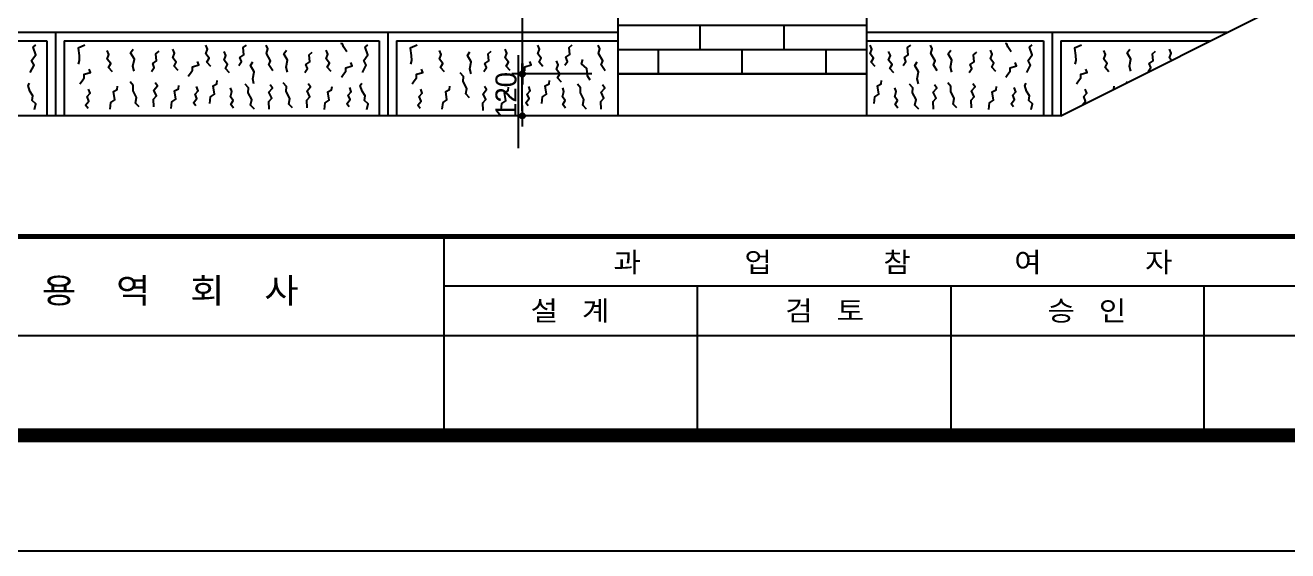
# Model space of a CAD drawing. Extents: x 206170 to 218785, y -171230 to -162320.
# Drawn here: x 210436 to 214047, y -171230 to -169727 of the extents above; entities that cross this region are included whole.
import ezdxf

# ---------------------------------------------------------------- set-up
doc = ezdxf.new("R2010")
doc.units = 0
doc.header["$LTSCALE"] = 50
doc.header["$MEASUREMENT"] = 0
doc.header["$PDMODE"] = 35
doc.header["$PDSIZE"] = -10
doc.layers.get('0').update_dxf_attribs({"linetype": 'CONTINUOUS'})
doc.layers.get('DEFPOINTS').update_dxf_attribs({"linetype": 'CONTINUOUS'})
for name, color, linetype in [('COR', 4, 'CONTINUOUS'), ('DIM', 7, 'CONTINUOUS'), ('h', 5, 'CONTINUOUS'), ('HAT', 5, 'CONTINUOUS'), ('W-2', 2, 'CONTINUOUS'), ('WAL', 3, 'CONTINUOUS'), ('WID', 4, 'CONTINUOUS')]:
    doc.layers.add(name, color=color, linetype=linetype)
doc.styles.add('HY울릉도M', font='HYWULM_0.TTF')
doc.styles.add('현창', font='HYWULM_0.TTF')
doc.dimstyles.new('ISO-25', dxfattribs={"dimscale": 20, "dimtxt": 4, "dimasz": 1, "dimexe": 2, "dimexo": 5, "dimtad": 1, "dimlunit": 6, "dimtxsty": '현창', "dimblk": 'DIMDOT', "dimcen": 2.5, "dimadec": 0, "dimazin": 0, "dimtfac": 1, "dimtmove": 0, "dimatfit": 3, "dimldrblk": 'DIMDOT', "dimfxl": 1, "dimarcsym": 0})

# ---------------------------------------------------------------- blocks, each defined once
blk = doc.blocks.new('20')
at = {"layer": 'COR', "linetype": 'Continuous'}
for p, q in [((262847, -53606), (262847, -57398)), ((282175, -54554), (262847, -54554)), ((308324, -55502), (230424, -55502)), ((308324, -55502), (230424, -55502))]:
    blk.add_line(p, q, dxfattribs=at)
at = {"layer": 'COR'}
for p, q in [((267679, -54554), (267679, -57398)), ((272511, -54554), (272511, -57398)), ((277343, -57398), (277343, -54554))]:
    blk.add_line(p, q, dxfattribs=at)
at = {"layer": 'COR', "linetype": 'Continuous', "const_width": 270}
blk.add_lwpolyline([(230424, -2398), (230424, -57398), (308324, -57398), (308324, -2398)], close=True, dxfattribs=at)
at = {"layer": 'COR', "linetype": 'Continuous', "const_width": 94.8}
blk.add_lwpolyline([(308324, -53606), (230424, -53606)], dxfattribs=at)
at = {"layer": 'HAT'}
blk.add_line((226424, -59598), (310524, -59598), dxfattribs=at)
at = {"layer": 'WAL', "linetype": 'Continuous', "style": 'HY울릉도M', "width": 1.1}
for s, height, p in [('과             업              참             여             자', 379.48, (266081, -54287)), ('용    역    회    사', 474.35, (255184, -54873)), ('설   계', 379.5, (264501, -55211)), ('검   토', 379.5, (269356, -55211)), ('승   인', 379.5, (274355, -55211))]:
    blk.add_text(s, height=height, dxfattribs=at).set_placement(p)
blk = doc.blocks.new('DIMDOT')
at = {"linetype": 'Continuous'}
blk.add_line((-2, 0), (2, 0), dxfattribs=at)
for radius in [0.5, 0.25]:
    blk.add_circle((0, 0), radius, dxfattribs=at)
blk = doc.blocks.new('*D23')
at = {"color": 0, "lineweight": -2}
for p, q in [((212056.8, -168755.9), (211828, -168755.9)), ((211858, -169850.9), (211858, -168770.9)), ((212056.8, -169865.9), (211828, -169865.9))]:
    blk.add_line(p, q, dxfattribs=at)
at = {"layer": 'DEFPOINTS', "color": 0}
for p in [(211858, -168755.9), (212131.8, -168755.9), (212131.8, -169865.9)]:
    blk.add_point(p, dxfattribs=at)
at = {"color": 0, "lineweight": -2, "xscale": 15, "yscale": 15, "zscale": 15}
for p, rotation in [((211858, -168755.9), 90), ((211858, -169865.9), 270)]:
    blk.add_blockref('DIMDOT', p, dxfattribs=dict(at, rotation=rotation))
at = {"color": 0, "insert": (211807.2, -169254.6), "char_height": 60, "attachment_point": 5, "rotation": 90, "style": '현창'}
blk.add_mtext('1,110', dxfattribs=at)
blk = doc.blocks.new('*D24')
at = {"color": 0, "lineweight": -2}
for p, q in [((212056.8, -169865.9), (211827.6, -169865.9)), ((211857.6, -169970.9), (211857.6, -169880.9)), ((212056.8, -169985.9), (211827.6, -169985.9))]:
    blk.add_line(p, q, dxfattribs=at)
at = {"layer": 'DEFPOINTS', "color": 0}
for p in [(211857.6, -169865.9), (212131.8, -169865.9), (212131.8, -169985.9)]:
    blk.add_point(p, dxfattribs=at)
at = {"color": 0, "lineweight": -2, "xscale": 15, "yscale": 15, "zscale": 15}
for p, rotation in [((211857.6, -169865.9), 90), ((211857.6, -169985.9), 270)]:
    blk.add_blockref('DIMDOT', p, dxfattribs=dict(at, rotation=rotation))
at = {"color": 0, "insert": (211811.4, -169925.9), "char_height": 60, "attachment_point": 5, "rotation": 90, "style": '현창'}
blk.add_mtext('120', dxfattribs=at)
blk = doc.blocks.new('*D35')
at = {"color": 0, "lineweight": -2}
for p, q in [((209598, -169670.9), (209598, -169535.9)), ((210523, -169670.9), (210523, -169535.9)), ((210508, -169565.9), (209613, -169565.9))]:
    blk.add_line(p, q, dxfattribs=at)
at = {"layer": 'DEFPOINTS', "color": 0}
for p in [(209598, -169565.9), (209598, -169745.9), (210523, -169745.9)]:
    blk.add_point(p, dxfattribs=at)
at = {"color": 0, "lineweight": -2, "xscale": 15, "yscale": 15, "zscale": 15, "rotation": 180}
blk.add_blockref('DIMDOT', (209598, -169565.9), dxfattribs=at)
at = {"color": 0, "lineweight": -2, "xscale": 15, "yscale": 15, "zscale": 15}
blk.add_blockref('DIMDOT', (210523, -169565.9), dxfattribs=at)
at = {"color": 0, "insert": (210060.5, -169519.7), "char_height": 60, "attachment_point": 5, "style": '현창'}
blk.add_mtext('925', dxfattribs=at)
blk = doc.blocks.new('*D36')
at = {"color": 0, "lineweight": -2}
for p, q in [((210523, -169670.9), (210523, -169535.9)), ((211473, -169670.9), (211473, -169535.9)), ((211458, -169565.9), (210538, -169565.9))]:
    blk.add_line(p, q, dxfattribs=at)
at = {"layer": 'DEFPOINTS', "color": 0}
for p in [(210523, -169565.9), (210523, -169745.9), (211473, -169745.9)]:
    blk.add_point(p, dxfattribs=at)
at = {"color": 0, "lineweight": -2, "xscale": 15, "yscale": 15, "zscale": 15, "rotation": 180}
blk.add_blockref('DIMDOT', (210523, -169565.9), dxfattribs=at)
at = {"color": 0, "lineweight": -2, "xscale": 15, "yscale": 15, "zscale": 15}
blk.add_blockref('DIMDOT', (211473, -169565.9), dxfattribs=at)
at = {"color": 0, "insert": (210998, -169519.6), "char_height": 60, "attachment_point": 5, "style": '현창'}
blk.add_mtext('950', dxfattribs=at)
blk = doc.blocks.new('*D37')
at = {"color": 0, "lineweight": -2}
for p, q in [((211473.8, -169670.9), (211473.8, -169535.9)), ((212131.8, -169670.9), (212131.8, -169535.9)), ((212116.8, -169565.9), (211488.8, -169565.9))]:
    blk.add_line(p, q, dxfattribs=at)
at = {"layer": 'DEFPOINTS', "color": 0}
for p in [(211473.8, -169565.9), (211473.8, -169745.9), (212131.8, -169745.9)]:
    blk.add_point(p, dxfattribs=at)
at = {"color": 0, "lineweight": -2, "xscale": 15, "yscale": 15, "zscale": 15, "rotation": 180}
blk.add_blockref('DIMDOT', (211473.8, -169565.9), dxfattribs=at)
at = {"color": 0, "lineweight": -2, "xscale": 15, "yscale": 15, "zscale": 15}
blk.add_blockref('DIMDOT', (212131.8, -169565.9), dxfattribs=at)
at = {"color": 0, "insert": (211802.4, -169519.6), "char_height": 60, "attachment_point": 5, "style": '현창'}
blk.add_mtext('658', dxfattribs=at)
blk = doc.blocks.new('*D38')
at = {"color": 0, "lineweight": -2}
for p, q in [((212841.8, -169670.9), (212841.8, -169535.9)), ((213372.8, -169670.9), (213372.8, -169535.9)), ((213357.8, -169565.9), (212856.8, -169565.9))]:
    blk.add_line(p, q, dxfattribs=at)
at = {"layer": 'DEFPOINTS', "color": 0}
for p in [(212841.8, -169565.9), (212841.8, -169745.9), (213372.8, -169745.9)]:
    blk.add_point(p, dxfattribs=at)
at = {"color": 0, "lineweight": -2, "xscale": 15, "yscale": 15, "zscale": 15, "rotation": 180}
blk.add_blockref('DIMDOT', (212841.8, -169565.9), dxfattribs=at)
at = {"color": 0, "lineweight": -2, "xscale": 15, "yscale": 15, "zscale": 15}
blk.add_blockref('DIMDOT', (213372.8, -169565.9), dxfattribs=at)
at = {"color": 0, "insert": (213107.4, -169519.7), "char_height": 60, "attachment_point": 5, "style": '현창'}
blk.add_mtext('531', dxfattribs=at)

msp = doc.modelspace()

# ---------------------------------------------------------------- linework, layer by layer
at = {"layer": 'DIM'}
msp.add_line((211846.139, -169812.464), (211846.139, -170078.178), dxfattribs=at)
at = {"layer": 'h'}
for p, q in [((212841.822, -169727.137), (212131.822, -169727.137)), ((212366.822, -169796.512), (212366.822, -169727.137)), ((212606.822, -169796.512), (212606.822, -169727.137)), ((212841.822, -169796.512), (212131.822, -169796.512)), ((212246.822, -169864.733), (212246.822, -169796.512)), ((212486.822, -169864.733), (212486.822, -169796.512)), ((212726.822, -169864.733), (212726.822, -169796.512))]:
    msp.add_line(p, q, dxfattribs=at)
for points in [[(210450.787, -169861.712), (210461.382, -169841.012), (210454.158, -169827.052), (210466.198, -169811.647), (210458.493, -169789.021), (210466.198, -169782.763)], [(210606.721, -169783.43), (210587.329, -169792.045), (210590.022, -169813.044), (210590.561, -169827.582), (210587.868, -169838.351)], [(210747.923, -169857.736), (210744.297, -169843.618), (210748.234, -169823.405), (210737.689, -169805.508), (210744.691, -169794.738)], [(210873.177, -169855.667), (210861.865, -169843.283), (210868.329, -169831.975), (210858.633, -169819.591), (210863.48, -169806.13), (210858.633, -169794.823)], [(210966.897, -169844.358), (210955.585, -169831.974), (210962.049, -169820.666), (210952.353, -169808.282), (210957.201, -169794.821), (210952.353, -169783.514)], [(211047.309, -169841.365), (211054.939, -169830.18), (211050.361, -169818.486), (211061.551, -169810.86), (211059.517, -169790.523), (211068.672, -169783.405)], [(211144.498, -169856.905), (211133.278, -169840.253), (211138.038, -169828.359), (211125.799, -169807.289), (211129.879, -169793.695), (211124.779, -169783.499)], [(211186.174, -169860.546), (211182.548, -169846.428), (211186.485, -169826.215), (211175.94, -169808.318), (211182.942, -169797.549)], [(211311.428, -169858.477), (211300.116, -169846.093), (211306.58, -169834.785), (211296.884, -169822.401), (211301.731, -169808.94), (211296.884, -169797.633)], [(211356.086, -169802.236), (211346.527, -169788.155), (211343.508, -169780.109), (211339.231, -169778.349)], [(211400.787, -169861.712), (211411.382, -169841.012), (211404.158, -169827.052), (211416.198, -169811.647), (211408.493, -169789.021), (211416.198, -169782.763)], [(211556.721, -169783.43), (211537.329, -169792.045), (211540.022, -169813.044), (211540.561, -169827.582), (211537.868, -169838.351)], [(211823.177, -169855.667), (211811.865, -169843.283), (211818.329, -169831.975), (211808.633, -169819.591), (211813.48, -169806.13), (211808.633, -169794.823)], [(211916.897, -169844.358), (211905.585, -169831.974), (211912.049, -169820.666), (211902.353, -169808.282), (211907.201, -169794.821), (211902.353, -169783.514)], [(211979.101, -169840.979), (211986.731, -169829.793), (211982.153, -169818.099), (211993.343, -169810.473), (211991.309, -169790.136), (212000.464, -169783.018)], [(212094.498, -169856.905), (212083.278, -169840.253), (212088.038, -169828.359), (212075.799, -169807.289), (212079.879, -169793.695), (212074.779, -169783.499)], [(212866.897, -169844.358), (212855.585, -169831.974), (212862.049, -169820.666), (212852.353, -169808.282), (212857.201, -169794.821), (212852.353, -169783.514)], [(212947.309, -169841.365), (212954.939, -169830.18), (212950.361, -169818.486), (212961.551, -169810.86), (212959.517, -169790.523), (212968.672, -169783.405)], [(213044.498, -169856.905), (213033.278, -169840.253), (213038.038, -169828.359), (213025.799, -169807.289), (213029.879, -169793.695), (213024.779, -169783.499)], [(213086.174, -169860.546), (213082.548, -169846.428), (213086.485, -169826.215), (213075.94, -169808.318), (213082.942, -169797.549)], [(213211.428, -169858.477), (213200.116, -169846.093), (213206.58, -169834.785), (213196.884, -169822.401), (213201.731, -169808.94), (213196.884, -169797.633)], [(213256.086, -169802.236), (213246.527, -169788.155), (213243.508, -169780.109), (213239.231, -169778.349)], [(213300.787, -169861.712), (213311.382, -169841.012), (213304.158, -169827.052), (213316.198, -169811.647), (213308.493, -169789.021), (213316.198, -169782.763)], [(213456.721, -169783.43), (213437.329, -169792.045), (213440.022, -169813.044), (213440.561, -169827.582), (213437.868, -169838.351)], [(213597.923, -169857.736), (213594.297, -169843.618), (213598.234, -169823.405), (213587.689, -169805.508), (213594.691, -169794.738)], [(213714.451, -169827.022), (213708.633, -169819.591), (213713.48, -169806.13), (213708.633, -169794.823)], [(210685.452, -169859.878), (210674.14, -169847.494), (210680.604, -169836.186), (210670.907, -169823.802), (210675.755, -169810.341), (210670.907, -169799.034)], [(210797.618, -169858.844), (210805.247, -169847.659), (210800.67, -169835.965), (210811.86, -169828.339), (210809.825, -169808.002), (210818.981, -169800.883)], [(210902.49, -169872.556), (210908.415, -169863.402), (210914.879, -169854.787), (210914.879, -169845.096), (210932.655, -169839.711), (210928.884, -169830.019)], [(211019.974, -169862.708), (211008.662, -169850.324), (211015.126, -169839.016), (211005.43, -169826.632), (211010.278, -169813.171), (211005.43, -169801.864)], [(211090.404, -169893.8), (211086.778, -169879.682), (211090.715, -169859.469), (211080.169, -169841.571), (211087.172, -169830.802)], [(211235.869, -169861.654), (211243.498, -169850.469), (211238.921, -169838.775), (211250.111, -169831.149), (211248.076, -169810.812), (211257.232, -169803.693)], [(211340.741, -169875.366), (211346.666, -169866.213), (211353.13, -169857.597), (211353.13, -169847.906), (211370.906, -169842.521), (211367.135, -169832.829)], [(211635.452, -169859.878), (211624.14, -169847.494), (211630.604, -169836.186), (211620.907, -169823.802), (211625.755, -169810.341), (211620.907, -169799.034)], [(211711.25, -169865.506), (211707.624, -169851.388), (211711.561, -169831.176), (211701.015, -169813.278), (211708.018, -169802.509)], [(211747.618, -169858.844), (211755.247, -169847.659), (211750.67, -169835.965), (211761.86, -169828.339), (211759.825, -169808.002), (211768.981, -169800.883)], [(211852.49, -169872.556), (211858.415, -169863.402), (211864.879, -169854.787), (211864.879, -169845.096), (211882.655, -169839.711), (211878.884, -169830.019)], [(211969.974, -169889.428), (211958.662, -169877.044), (211965.126, -169865.736), (211955.43, -169853.352), (211960.278, -169839.891), (211955.43, -169828.584)], [(212051.817, -169883.679), (212044.331, -169871.172), (212042.366, -169850.673), (212027.172, -169836.507), (212030.828, -169824.193)], [(212919.974, -169862.708), (212908.662, -169850.324), (212915.126, -169839.016), (212905.43, -169826.632), (212910.278, -169813.171), (212905.43, -169801.864)], [(212990.404, -169893.8), (212986.778, -169879.682), (212990.715, -169859.469), (212980.169, -169841.571), (212987.172, -169830.802)], [(213135.869, -169861.654), (213143.498, -169850.469), (213138.921, -169838.775), (213150.111, -169831.149), (213148.076, -169810.812), (213157.232, -169803.693)], [(213240.741, -169875.366), (213246.666, -169866.213), (213253.13, -169857.597), (213253.13, -169847.906), (213270.906, -169842.521), (213267.135, -169832.829)], [(213535.452, -169859.878), (213524.14, -169847.494), (213530.604, -169836.186), (213520.907, -169823.802), (213525.755, -169810.341), (213520.907, -169799.034)], [(213647.618, -169858.844), (213655.247, -169847.659), (213650.67, -169835.965), (213661.86, -169828.339), (213659.825, -169808.002), (213668.981, -169800.883)], [(210592.716, -169894.348), (210598.641, -169885.195), (210605.105, -169876.58), (210605.105, -169866.888), (210622.881, -169861.503), (210619.11, -169851.812)], [(211542.716, -169894.348), (211548.641, -169885.195), (211555.105, -169876.58), (211555.105, -169866.888), (211572.881, -169861.503), (211569.11, -169851.812)], [(211706.771, -169933.942), (211695.998, -169923.173), (211699.23, -169907.02), (211688.995, -169887.636), (211689.534, -169873.099), (211680.376, -169862.33)], [(213442.716, -169894.348), (213448.641, -169885.195), (213455.105, -169876.58), (213455.105, -169866.888), (213472.881, -169861.503), (213469.11, -169851.812)], [(210462.827, -169967.62), (210466.68, -169951.734), (210456.085, -169942.106), (210458.011, -169928.627), (210449.823, -169914.666), (210444.526, -169898.78), (210448.86, -169892.041)], [(210678.903, -169967.037), (210681.058, -169947.654), (210692.37, -169940.115), (210688.6, -169916.424), (210699.373, -169910.501), (210700.451, -169900.809)], [(210762.323, -169960.027), (210751.55, -169949.259), (210754.782, -169933.106), (210744.547, -169913.722), (210745.086, -169899.184), (210735.929, -169888.415)], [(210804.469, -169960.091), (210803.451, -169938.229), (210812.098, -169928.568), (210803.96, -169911.791), (210814.133, -169900.097), (210807.52, -169890.945)], [(210853.715, -169964.72), (210855.87, -169945.336), (210867.182, -169937.798), (210863.412, -169914.107), (210874.185, -169908.184), (210875.263, -169898.492)], [(210924.557, -169957.469), (210917.554, -169948.316), (210927.25, -169936.47), (210921.864, -169923.548), (210930.482, -169913.856), (210926.173, -169902.01)], [(210963.726, -169950.475), (210965.88, -169931.091), (210977.193, -169923.553), (210973.422, -169899.862), (210984.196, -169893.939), (210985.273, -169884.247)], [(211031.526, -169963.442), (211023.909, -169953.571), (211030.68, -169941.445), (211022.78, -169931.574), (211026.73, -169916.346), (211023.344, -169905.911)], [(211091.504, -169966.261), (211080.73, -169955.492), (211083.962, -169939.339), (211073.728, -169919.955), (211074.266, -169905.417), (211065.109, -169894.648)], [(211133.649, -169966.324), (211132.632, -169944.462), (211141.278, -169934.802), (211133.14, -169918.024), (211143.313, -169906.33), (211136.701, -169897.178)], [(211200.574, -169962.838), (211189.801, -169952.069), (211193.033, -169935.916), (211182.798, -169916.532), (211183.337, -169901.994), (211174.18, -169891.225)], [(211242.72, -169962.901), (211241.702, -169941.039), (211250.349, -169931.378), (211242.211, -169914.601), (211252.384, -169902.907), (211245.771, -169893.755)], [(211291.966, -169967.53), (211294.121, -169948.146), (211305.433, -169940.608), (211301.663, -169916.917), (211312.436, -169910.994), (211313.514, -169901.302)], [(211362.808, -169960.279), (211355.805, -169951.126), (211365.501, -169939.28), (211360.115, -169926.358), (211368.733, -169916.666), (211364.424, -169904.82)], [(211412.827, -169967.62), (211416.68, -169951.734), (211406.085, -169942.106), (211408.011, -169928.627), (211399.823, -169914.666), (211394.526, -169898.78), (211398.86, -169892.041)], [(211628.903, -169967.037), (211631.058, -169947.654), (211642.37, -169940.115), (211638.6, -169916.424), (211649.373, -169910.501), (211650.451, -169900.809)], [(211746.14, -169970.636), (211745.122, -169948.774), (211753.769, -169939.114), (211745.631, -169922.336), (211755.804, -169910.642), (211749.191, -169901.49)], [(211796.893, -169969.935), (211799.048, -169950.551), (211810.36, -169943.013), (211806.59, -169919.322), (211817.363, -169913.399), (211818.44, -169903.707)], [(211874.557, -169957.469), (211867.554, -169948.316), (211877.25, -169936.47), (211871.864, -169923.548), (211880.482, -169913.856), (211876.173, -169902.01)], [(211913.726, -169950.475), (211915.88, -169931.091), (211927.193, -169923.553), (211923.422, -169899.862), (211934.196, -169893.939), (211935.273, -169884.247)], [(211981.526, -169963.442), (211973.909, -169953.571), (211980.68, -169941.445), (211972.78, -169931.574), (211976.73, -169916.346), (211973.344, -169905.911)], [(212041.504, -169966.261), (212030.73, -169955.492), (212033.962, -169939.339), (212023.728, -169919.955), (212024.266, -169905.417), (212015.109, -169894.648)], [(212083.649, -169966.324), (212082.632, -169944.462), (212091.278, -169934.802), (212083.14, -169918.024), (212093.313, -169906.33), (212086.701, -169897.178)], [(212863.726, -169950.475), (212865.88, -169931.091), (212877.193, -169923.553), (212873.422, -169899.862), (212884.196, -169893.939), (212885.273, -169884.247)], [(212931.526, -169963.442), (212923.909, -169953.571), (212930.68, -169941.445), (212922.78, -169931.574), (212926.73, -169916.346), (212923.344, -169905.911)], [(212991.504, -169966.261), (212980.73, -169955.492), (212983.962, -169939.339), (212973.728, -169919.955), (212974.266, -169905.417), (212965.109, -169894.648)], [(213033.649, -169966.324), (213032.632, -169944.462), (213041.278, -169934.802), (213033.14, -169918.024), (213043.313, -169906.33), (213036.701, -169897.178)], [(213100.574, -169962.838), (213089.801, -169952.069), (213093.033, -169935.916), (213082.798, -169916.532), (213083.337, -169901.994), (213074.18, -169891.225)], [(213142.72, -169962.901), (213141.702, -169941.039), (213150.349, -169931.378), (213142.211, -169914.601), (213152.384, -169902.907), (213145.771, -169893.755)], [(213191.966, -169967.53), (213194.121, -169948.146), (213205.433, -169940.608), (213201.663, -169916.917), (213212.436, -169910.994), (213213.514, -169901.302)], [(213262.808, -169960.279), (213255.805, -169951.126), (213265.501, -169939.28), (213260.115, -169926.358), (213268.733, -169916.666), (213264.424, -169904.82)], [(213312.827, -169967.62), (213316.68, -169951.734), (213306.085, -169942.106), (213308.011, -169928.627), (213299.823, -169914.666), (213294.526, -169898.78), (213298.86, -169892.041)], [(213549.444, -169909.868), (213550.451, -169900.809)], [(213587.797, -169890.612), (213585.929, -169888.415)], [(210615.87, -169964.737), (210608.867, -169955.583), (210618.563, -169943.737), (210613.176, -169930.815), (210621.795, -169921.123), (210617.485, -169909.277)], [(211565.87, -169964.737), (211558.867, -169955.583), (211568.563, -169943.737), (211563.176, -169930.815), (211571.795, -169921.123), (211567.485, -169909.277)], [(213459.198, -169955.178), (213468.563, -169943.737), (213463.176, -169930.815), (213471.795, -169921.123), (213467.485, -169909.277)]]:
    msp.add_lwpolyline(points, dxfattribs=at)
at = {"layer": 'HAT'}
for p, q in [((209598.035, -169770.887), (210498.035, -169770.887)), ((210498.035, -169770.887), (210498.035, -169985.887)), ((210548.035, -169770.887), (210548.035, -169985.887)), ((210548.035, -169770.887), (211448.035, -169770.887)), ((211448.035, -169770.887), (211448.035, -169985.887)), ((211498.035, -169770.887), (211498.035, -169985.887)), ((211498.035, -169770.887), (212131.822, -169770.887)), ((212841.822, -169770.887), (213348.035, -169770.887)), ((213348.035, -169770.887), (213348.035, -169985.887)), ((213398.035, -169770.887), (213398.035, -169985.887)), ((213398.035, -169770.887), (213826.258, -169770.887))]:
    msp.add_line(p, q, dxfattribs=at)
at = {"layer": 'W-2'}
for q in [(215808.035, -168775.887), (209418.035, -169985.887)]:
    msp.add_line((213398.035, -169985.887), q, dxfattribs=at)
at = {"layer": 'WID'}
for p, q in [((209598.035, -169745.887), (212131.822, -169745.887)), ((210523.035, -169745.887), (210523.035, -169985.887)), ((211473.035, -169745.887), (211473.035, -169985.887)), ((211845.604, -169745.887), (212131.822, -169745.887)), ((212841.822, -169745.887), (213876.051, -169745.887)), ((213373.035, -169745.887), (213373.035, -169985.887))]:
    msp.add_line(p, q, dxfattribs=at)
msp.add_lwpolyline([(212841.822, -168755.887), (212841.822, -169865.887), (212131.822, -169865.887), (212131.822, -168755.887)], dxfattribs=at)
msp.add_lwpolyline([(212131.822, -169865.887), (212841.822, -169865.887), (212841.822, -169985.887), (212131.822, -169985.887)], close=True, dxfattribs=at)

# ---------------------------------------------------------------- block references
at = {"layer": 'WAL', "xscale": 0.1500000000232831, "yscale": 0.1500000000232831, "zscale": 0.15}
msp.add_blockref('20', (172206.288, -162289.902), dxfattribs=at)

# ---------------------------------------------------------------- dimensions: what is measured, and where the dimension line sits
for base, p1, p2, angle, picture, middle in [((211858.035, -168755.887), (212131.822, -169865.887), (212131.822, -168755.887), 90, '*D23', (211858.035, -169254.637)), ((209598.035, -169565.887), (210523.035, -169745.887), (209598.035, -169745.887), 180, '*D35', (210060.535, -169565.887)), ((210523.035, -169565.887), (211473.035, -169745.887), (210523.035, -169745.887), 180, '*D36', (210998.035, -169565.887)), ((211473.825, -169565.887), (212131.822, -169745.887), (211473.825, -169745.887), 180, '*D37', (211802.428, -169565.887)), ((212841.822, -169565.887), (213372.825, -169745.887), (212841.822, -169745.887), 180, '*D38', (213107.428, -169565.887)), ((211857.593, -169865.887), (212131.822, -169985.887), (212131.822, -169865.887), 90, '*D24', (211857.593, -169925.887))]:
    dim = msp.add_linear_dim(base=base, p1=p1, p2=p2, angle=angle, dimstyle='ISO-25', override={"dimscale": 15, "dimtxt": 4, "dimasz": 1, "dimexe": 2, "dimexo": 5, "dimgap": 1, "dimlunit": 6, "dimdle": 2, "dimtix": 1})
    dim.commit()
    dim.dimension.update_dxf_attribs({"geometry": picture, "text_midpoint": middle, "dimtype": 128})

doc.saveas('drawing.dxf')
